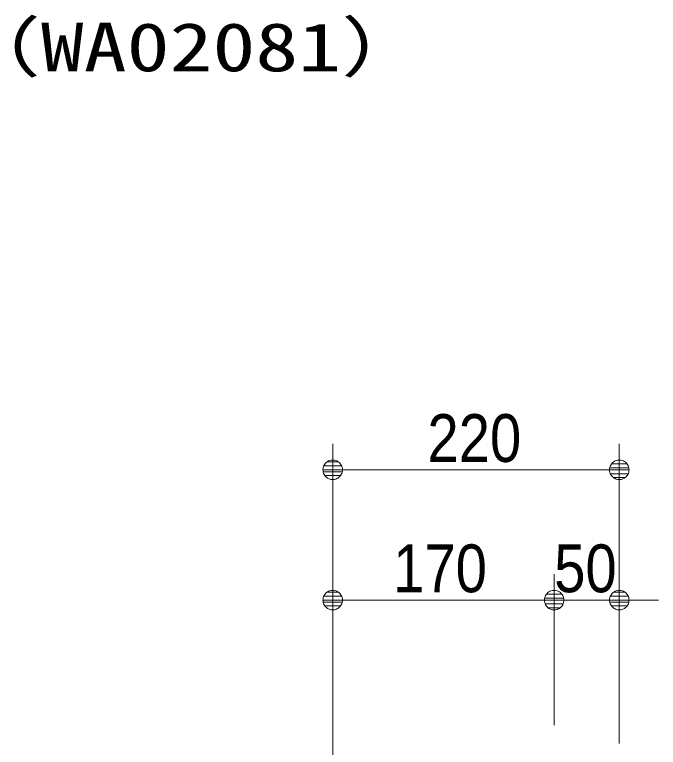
# Model space of a CAD drawing. Units: millimetres, scale not verified. Extents: x -6062 to 6062, y -3045 to 3045.
# Drawn here: x -2452 to -1957, y -1123 to -561 of the extents above; entities that cross this region are included whole.
import ezdxf
from ezdxf.enums import TextEntityAlignment as Align

# ---------------------------------------------------------------- set-up
doc = ezdxf.new("R2010")
doc.units = ezdxf.units.MM
doc.header["$LTSCALE"] = 20
for name, color, linetype, lineweight in [('0-0_1図面枠', 7, 'Continuous', 9), ('0-1_2寸法-1', 7, 'Continuous', 9), ('0-2_0', 7, 'Continuous', 9)]:
    doc.layers.add(name, color=color, linetype=linetype, lineweight=lineweight)
doc.styles.add('ＭＳ ゴシック', font='')
doc.styles.add('ＭＳ Ｐゴシック', font='')
doc.styles.get('ＭＳ ゴシック').set_extended_font_data('MS Gothic')
doc.styles.get('ＭＳ Ｐゴシック').set_extended_font_data('MS PGothic')

# ---------------------------------------------------------------- blocks, each defined once
blk = doc.blocks.new('_Dot')
at = {"layer": '0-2_0'}
for p, q in [((-10, 0), (-20, 0)), ((9.78, 2), (-9.78, 2)), ((7.99, 6), (-7.99, 6)), ((9.16, -3.98), (-9.16, -3.98)), ((6, -7.98), (-6, -7.98))]:
    blk.add_line(p, q, dxfattribs=at)
for points in [[(10, 0), (9.92, 1.25), (9.69, 2.49), (9.3, 3.68), (8.76, 4.82), (8.09, 5.88), (7.29, 6.85), (6.37, 7.71), (5.36, 8.44), (4.26, 9.05), (3.09, 9.51), (1.87, 9.82), (0.63, 9.98), (-0.63, 9.98), (-1.87, 9.82), (-3.09, 9.51), (-4.26, 9.05), (-5.36, 8.44), (-6.37, 7.71), (-7.29, 6.85), (-8.09, 5.88), (-8.76, 4.82), (-9.3, 3.68), (-9.69, 2.49), (-9.92, 1.25), (-10, 0), (0, 0)], [(-10, 0), (-9.92, -1.25), (-9.69, -2.49), (-9.3, -3.68), (-8.76, -4.82), (-8.09, -5.88), (-7.29, -6.85), (-6.37, -7.71), (-5.36, -8.44), (-4.26, -9.05), (-3.09, -9.51), (-1.87, -9.82), (-0.63, -9.98), (0.63, -9.98), (1.87, -9.82), (3.09, -9.51), (4.26, -9.05), (5.36, -8.44), (6.37, -7.71), (7.29, -6.85), (8.09, -5.88), (8.76, -4.82), (9.3, -3.68), (9.69, -2.49), (9.92, -1.25), (10, 0), (0, 0)]]:
    blk.add_lwpolyline(points, close=True, dxfattribs=at)

msp = doc.modelspace()

# ---------------------------------------------------------------- linework, layer by layer
at = {"layer": '0-1_2寸法-1'}
for p, q in [((-2207.5, -990), (-2207.5, -890)), ((-1987.5, -990), (-1987.5, -890)), ((-2192.49, -910), (-2002.51, -910)), ((-2207.5, -1335), (-2207.5, -990)), ((-2037.5, -1106), (-2037.5, -990)), ((-2037.5, -1106), (-2037.5, -990)), ((-1987.5, -1120), (-1987.5, -990)), ((-2052.51, -1010), (-2192.49, -1010)), ((-2052.51, -1010), (-2067.51, -1010)), ((-2037.5, -1010), (-1987.5, -1010)), ((-1972.49, -1010), (-1957.49, -1010))]:
    msp.add_line(p, q, dxfattribs=at)

# ---------------------------------------------------------------- block references
at = {"layer": '0-1_2寸法-1', "xscale": 0.7503418, "yscale": 0.7503418, "rotation": 180}
for p in [(-2207.5, -910), (-2207.5, -1010), (-1987.5, -1010)]:
    msp.add_blockref('_Dot', p, dxfattribs=at)
at = {"layer": '0-1_2寸法-1', "xscale": 0.7503418, "yscale": 0.7503418}
for p in [(-1987.5, -910), (-2037.5, -1010), (-2037.5, -1010)]:
    msp.add_blockref('_Dot', p, dxfattribs=at)

# ---------------------------------------------------------------- texts
at = {"layer": '0-0_1図面枠', "style": 'ＭＳ ゴシック', "width": 1.3}
msp.add_text('（WA02081）', height=37.24, dxfattribs=at).set_placement((-2497.59, -615.38), align=Align.BOTTOM_LEFT)
at = {"layer": '0-1_2寸法-1', "style": 'ＭＳ Ｐゴシック', "width": 0.9}
for s, p in [('220', (-2134.78, -914.96)), ('170', (-2161.11, -1014.96)), ('50', (-2037.48, -1014.96))]:
    msp.add_text(s, height=36.66, dxfattribs=at).set_placement(p, align=Align.BOTTOM_LEFT)

doc.saveas('drawing.dxf')
